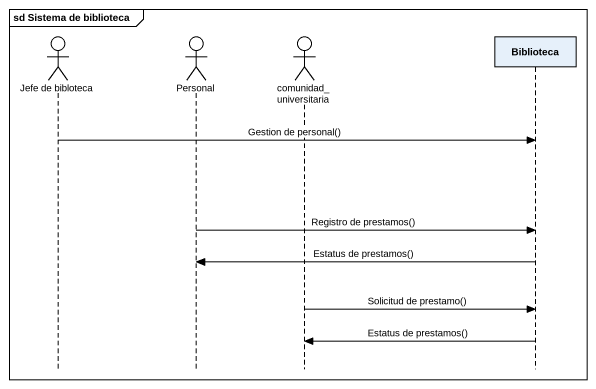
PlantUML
@startuml
mainframe sd Sistema de biblioteca
hide footbox
actor "Jefe de bibloteca" as Jefe_de_bibloteca
actor Personal
actor comunidad_universitaria
participant Biblioteca

Jefe_de_bibloteca -> Biblioteca : Gestion de personal()
Personal -> Biblioteca : Registro de prestamos()
Biblioteca -> Personal : Estatus de prestamos()
comunidad_universitaria -> Biblioteca : Solicitud de prestamo()
Biblioteca -> comunidad_universitaria : Estatus de prestamos()
@enduml
